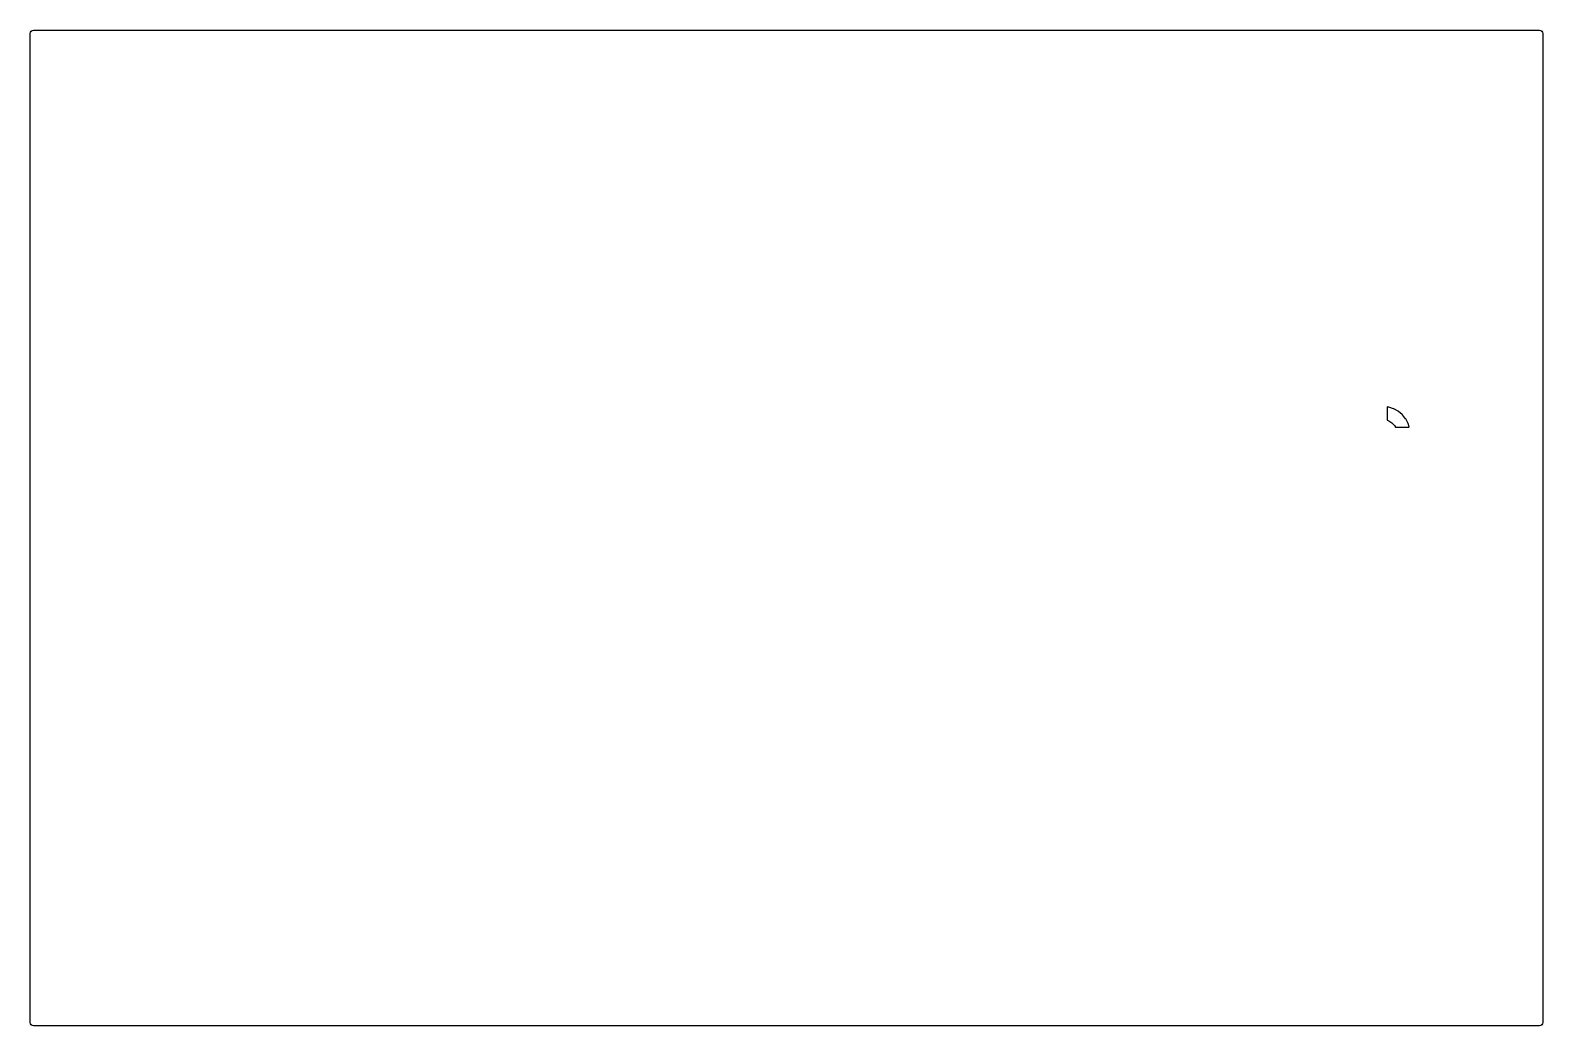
# Model space of a CAD drawing. Extents: x 0.03 to 2.37, y 0.03 to 1.57.
import ezdxf

# ---------------------------------------------------------------- set-up
doc = ezdxf.new("R2010")
doc.units = 0
doc.header["$MEASUREMENT"] = 0
doc.layers.add('BLACK', color=7, linetype='CONTINUOUS')

msp = doc.modelspace()

# ---------------------------------------------------------------- linework, layer by layer
at = {"layer": 'BLACK', "linetype": 'CONTINUOUS'}
for p, q in [((0.0303, 1.567), (0.0314, 1.5686)), ((0.0314, 1.5686), (0.033, 1.5697)), ((0.033, 1.5697), (0.035, 1.57)), ((0.035, 1.57), (2.365, 1.57)), ((2.365, 1.57), (2.367, 1.5697)), ((2.367, 1.5697), (2.3686, 1.5686)), ((2.3686, 1.5686), (2.3697, 1.567)), ((0.03, 1.565), (0.0303, 1.567)), ((0.03, 0.035), (0.03, 1.565)), ((2.3697, 1.567), (2.37, 1.565)), ((2.37, 1.565), (2.37, 0.035)), ((2.1292, 0.9871), (2.1291, 0.9866)), ((2.1291, 0.9866), (2.1291, 0.9666)), ((2.1298, 0.9872), (2.1292, 0.9871)), ((2.1315, 0.987), (2.1298, 0.9872)), ((2.1319, 0.9869), (2.1315, 0.987)), ((2.1392, 0.9846), (2.1319, 0.9869)), ((2.1397, 0.9844), (2.1392, 0.9846)), ((2.1464, 0.9807), (2.1397, 0.9844)), ((2.1291, 0.9666), (2.1318, 0.9658)), ((2.1318, 0.9658), (2.1368, 0.9627)), ((2.1368, 0.9627), (2.1408, 0.9584)), ((2.1468, 0.9804), (2.1464, 0.9807)), ((2.1527, 0.9755), (2.1468, 0.9804)), ((2.153, 0.9751), (2.1527, 0.9755)), ((2.1578, 0.9691), (2.153, 0.9751)), ((2.1581, 0.9687), (2.1578, 0.9691)), ((2.1616, 0.9619), (2.1581, 0.9687)), ((2.1618, 0.9615), (2.1616, 0.9619)), ((2.1633, 0.9565), (2.1618, 0.9615)), ((2.1408, 0.9584), (2.142, 0.9561)), ((2.142, 0.9561), (2.1627, 0.9561)), ((2.1627, 0.9561), (2.1633, 0.9563)), ((2.1633, 0.9563), (2.1633, 0.9565)), ((0.0303, 0.033), (0.03, 0.035)), ((0.0314, 0.0314), (0.0303, 0.033)), ((0.033, 0.0303), (0.0314, 0.0314)), ((0.035, 0.03), (0.033, 0.0303)), ((2.365, 0.03), (0.035, 0.03)), ((2.367, 0.0303), (2.365, 0.03)), ((2.3686, 0.0314), (2.367, 0.0303)), ((2.3697, 0.033), (2.3686, 0.0314)), ((2.37, 0.035), (2.3697, 0.033))]:
    msp.add_line(p, q, dxfattribs=at)

doc.saveas('drawing.dxf')
